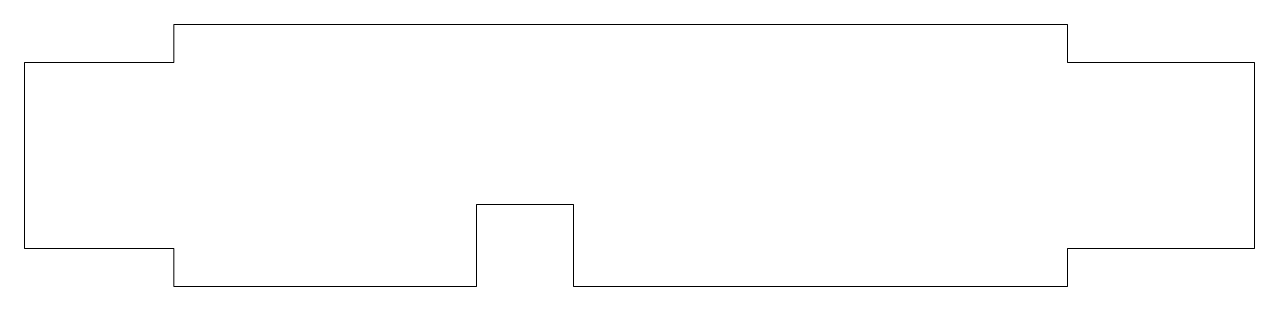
# Model space of a CAD drawing. Header units: millimetres. Extents: x 0 to 182, y 0 to 174.
# Drawn here: x 17.1 to 182, y 138.8 to 173.9 of the extents above; entities outside this region: 1.
import ezdxf

# ---------------------------------------------------------------- set-up
doc = ezdxf.new("R2010")
doc.units = ezdxf.units.MM
doc.styles.add('SLDTEXTSTYLE0', font='TXT', dxfattribs={"width": 0.7, "bigfont": 'bigfont'})

msp = doc.modelspace()

# ---------------------------------------------------------------- linework, layer by layer
at = {"color": 1, "linetype": 'Continuous', "lineweight": 18}
for p, q in [((37.112, 168.854), (37.112, 173.924)), ((156.972, 173.924), (37.112, 173.924)), ((156.972, 168.854), (156.972, 173.924)), ((17.112, 143.854), (17.112, 168.854)), ((17.112, 168.854), (37.112, 168.854)), ((156.972, 168.854), (182.042, 168.854)), ((182.042, 143.854), (182.042, 168.854)), ((90.712, 149.784), (77.712, 149.784)), ((77.712, 138.784), (77.712, 149.784)), ((90.712, 138.784), (90.712, 149.784)), ((17.112, 143.854), (37.112, 143.854)), ((37.112, 143.854), (37.112, 138.784)), ((156.972, 143.854), (182.042, 143.854)), ((156.972, 143.854), (156.972, 138.784)), ((77.712, 138.784), (37.112, 138.784)), ((156.972, 138.784), (90.712, 138.784))]:
    msp.add_line(p, q, dxfattribs=at)

# ---------------------------------------------------------------- texts
at = {"color": 7, "linetype": 'Continuous', "insert": (0, 4.683), "char_height": 3.633, "attachment_point": 1, "style": 'SLDTEXTSTYLE0'}
msp.add_mtext('SOLIDWORKS 謨呵ご逕ｨ陬ｽ蜩 (謨呵ご逕ｨ逶ｮ逧縺ｧ縺ｮ縺ｿ菴ｿ逕ｨ蜿ｯ)', dxfattribs=at)

doc.saveas('drawing.dxf')
